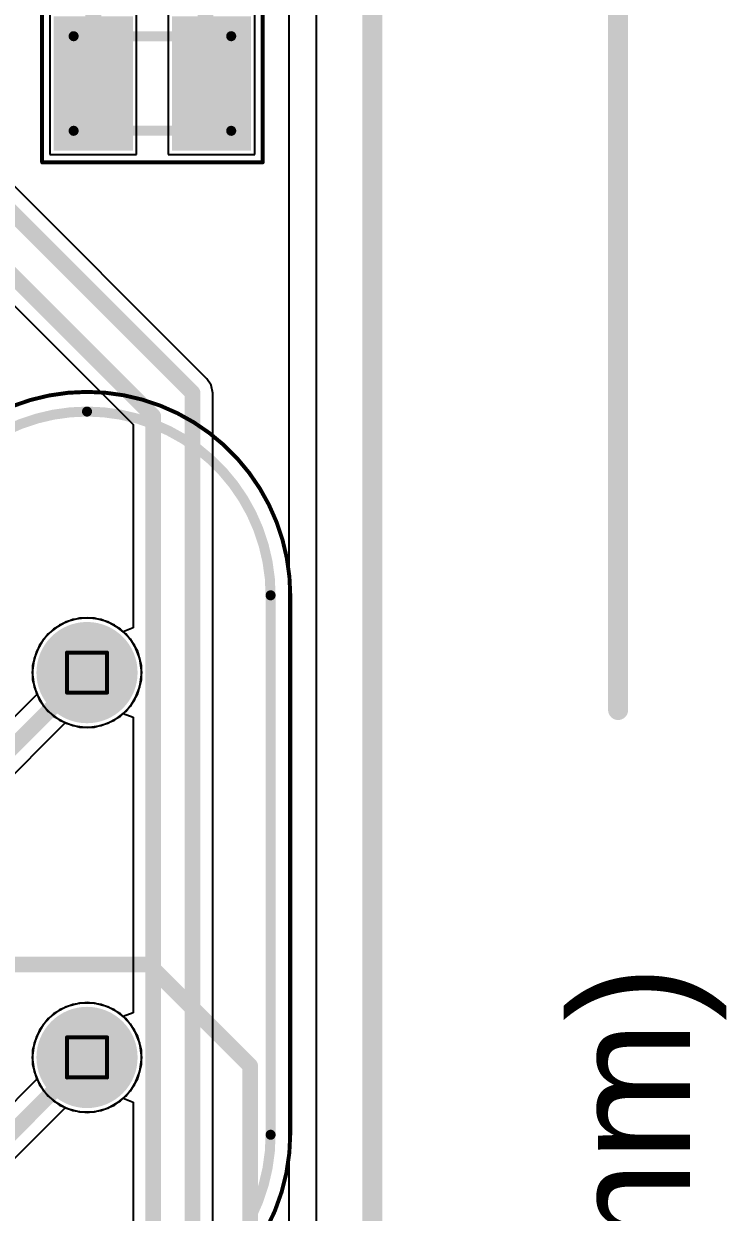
# Model space of a CAD drawing. Header units: inches. Extents: x -3 to 423, y -3 to 110.
# Drawn here: x 59.64 to 68.55, y 40.2 to 55.27 of the extents above; entities that cross this region are included whole.
import ezdxf

# ---------------------------------------------------------------- set-up
doc = ezdxf.new("R2010")
doc.units = ezdxf.units.IN
for name, color, linetype in [('Board Outline', 56, 'Continuous'), ('Bottom Layer', 5, 'Continuous'), ('Bottom Solder', 6, 'Continuous'), ('Drill Drawing', 1, 'Continuous'), ('Mechanical 1', 6, 'Continuous'), ('Mechanical 13', 56, 'Continuous'), ('Mechanical 15', 56, 'Continuous'), ('Mechanical 3', 76, 'Continuous'), ('Mechanical 4', 56, 'Continuous'), ('Mid Layer', 16, 'Continuous'), ('Mid Layer 2', 76, 'Continuous'), ('Multi-Layer', 9, 'Continuous'), ('Pad Holes', 156, 'Continuous'), ('Top Layer', 1, 'Continuous'), ('Top Overlay', 2, 'Continuous'), ('Top Paste', 8, 'Continuous'), ('Top Solder', 216, 'Continuous')]:
    doc.layers.add(name, color=color, linetype=linetype)
doc.styles.add('Arial', font='', dxfattribs={"height": 0.2})
doc.styles.get('Arial').set_extended_font_data('Arial')

# ---------------------------------------------------------------- blocks, each defined once
blk = doc.blocks.new('XTAL_CM8V_T1A_32_768KHZ_9PF_20PPM_TA_QC_60')
at = {"layer": 'Top Layer'}
for points in [[(-1.15, 0.75), (-0.35, 0.75), (-0.35, -0.75), (-1.15, -0.75)], [(0.35, 0.75), (1.15, 0.75), (1.15, -0.75), (0.35, -0.75)]]:
    blk.add_hatch(color=1, dxfattribs=at).paths.add_polyline_path(points)
at = {"layer": 'Top Paste'}
for points in [[(-1.15, 0.75), (-0.35, 0.75), (-0.35, -0.75), (-1.15, -0.75)], [(0.35, 0.75), (1.15, 0.75), (1.15, -0.75), (0.35, -0.75)]]:
    blk.add_hatch(color=8, dxfattribs=at).paths.add_polyline_path(points)
at = {"layer": 'Top Solder'}
for points in [[(-1.252, 0.852), (-0.248, 0.852), (-0.248, -0.852), (-1.252, -0.852)], [(0.248, 0.852), (1.252, 0.852), (1.252, -0.852), (0.248, -0.852)]]:
    blk.add_hatch(color=216, dxfattribs=at).paths.add_polyline_path(points)
at = {"layer": 'Mechanical 13'}
for points in [[(-1, -0.6, 0.127, 0.127, 0), (-1, 0.6, 0.127, 0.127, 0)], [(-1, 0.6, 0.127, 0.127, 0), (1, 0.6, 0.127, 0.127, 0)], [(1, -0.6, 0.127, 0.127, 0), (1, 0.6, 0.127, 0.127, 0)], [(-1, -0.6, 0.127, 0.127, 0), (1, -0.6, 0.127, 0.127, 0)]]:
    blk.add_lwpolyline(points, format="xyseb", dxfattribs=at)
for points in [[(-1.032, 0.6, 0.0635, 0.0635, 1), (-0.968, 0.6, 0.0635, 0.0635, 1)], [(-1.032, 0.6, 0.0635, 0.0635, 1), (-0.968, 0.6, 0.0635, 0.0635, 1)], [(0.968, 0.6, 0.0635, 0.0635, 1), (1.032, 0.6, 0.0635, 0.0635, 1)], [(0.968, 0.6, 0.0635, 0.0635, 1), (1.032, 0.6, 0.0635, 0.0635, 1)], [(-1.032, -0.6, 0.0635, 0.0635, 1), (-0.968, -0.6, 0.0635, 0.0635, 1)], [(-1.032, -0.6, 0.0635, 0.0635, 1), (-0.968, -0.6, 0.0635, 0.0635, 1)], [(0.968, -0.6, 0.0635, 0.0635, 1), (1.032, -0.6, 0.0635, 0.0635, 1)], [(0.968, -0.6, 0.0635, 0.0635, 1), (1.032, -0.6, 0.0635, 0.0635, 1)]]:
    blk.add_lwpolyline(points, format="xyseb", close=True, dxfattribs=at)
at = {"layer": 'Mechanical 15'}
for points in [[(-1.4, -1, 0.05, 0.05, 0), (-1.4, 1, 0.05, 0.05, 0)], [(-1.4, 1, 0.05, 0.05, 0), (1.4, 1, 0.05, 0.05, 0)], [(1.4, -1, 0.05, 0.05, 0), (1.4, 1, 0.05, 0.05, 0)], [(-1.4, -1, 0.05, 0.05, 0), (1.4, -1, 0.05, 0.05, 0)]]:
    blk.add_lwpolyline(points, format="xyseb", dxfattribs=at)
for points in [[(-1.412, 1, 0.025, 0.025, 1), (-1.388, 1, 0.025, 0.025, 1)], [(-1.412, 1, 0.025, 0.025, 1), (-1.388, 1, 0.025, 0.025, 1)], [(1.388, 1, 0.025, 0.025, 1), (1.412, 1, 0.025, 0.025, 1)], [(1.388, 1, 0.025, 0.025, 1), (1.412, 1, 0.025, 0.025, 1)], [(-1.412, -1, 0.025, 0.025, 1), (-1.388, -1, 0.025, 0.025, 1)], [(-1.412, -1, 0.025, 0.025, 1), (-1.388, -1, 0.025, 0.025, 1)], [(1.388, -1, 0.025, 0.025, 1), (1.412, -1, 0.025, 0.025, 1)], [(1.388, -1, 0.025, 0.025, 1), (1.412, -1, 0.025, 0.025, 1)]]:
    blk.add_lwpolyline(points, format="xyseb", close=True, dxfattribs=at)
blk = doc.blocks.new('XTAL_HC49P488W43L1150T466H350_68')
at = {"layer": 'Bottom Layer'}
h = blk.add_hatch(color=5, dxfattribs=at)
edge = h.paths.add_edge_path()
edge.add_arc((-2.44, 0), 0.54, 0, 360)
h = blk.add_hatch(color=5, dxfattribs=at)
edge = h.paths.add_edge_path()
edge.add_arc((2.44, 0), 0.54, 0, 360)
at = {"layer": 'Bottom Solder'}
h = blk.add_hatch(color=6, dxfattribs=at)
edge = h.paths.add_edge_path()
edge.add_arc((-2.44, 0), 0.642, 0, 360)
h = blk.add_hatch(color=6, dxfattribs=at)
edge = h.paths.add_edge_path()
edge.add_arc((2.44, 0), 0.642, 0, 360)
at = {"layer": 'Mid Layer'}
h = blk.add_hatch(color=16, dxfattribs=at)
edge = h.paths.add_edge_path()
edge.add_arc((-2.44, 0), 0.54, 0, 360)
h = blk.add_hatch(color=16, dxfattribs=at)
edge = h.paths.add_edge_path()
edge.add_arc((2.44, 0), 0.54, 0, 360)
at = {"layer": 'Mid Layer 2'}
h = blk.add_hatch(color=76, dxfattribs=at)
edge = h.paths.add_edge_path()
edge.add_arc((-2.44, 0), 0.54, 0, 360)
h = blk.add_hatch(color=76, dxfattribs=at)
edge = h.paths.add_edge_path()
edge.add_arc((2.44, 0), 0.54, 0, 360)
at = {"layer": 'Multi-Layer'}
h = blk.add_hatch(color=9, dxfattribs=at)
edge = h.paths.add_edge_path()
edge.add_arc((-2.44, 0), 0.54, 0, 360)
h = blk.add_hatch(color=9, dxfattribs=at)
edge = h.paths.add_edge_path()
edge.add_arc((2.44, 0), 0.54, 0, 360)
at = {"layer": 'Pad Holes'}
h = blk.add_hatch(color=7, dxfattribs=at)
edge = h.paths.add_edge_path()
edge.add_arc((-2.44, 0), 0.34, 0, 360)
h = blk.add_hatch(color=7, dxfattribs=at)
edge = h.paths.add_edge_path()
edge.add_arc((2.44, 0), 0.34, 0, 360)
at = {"layer": 'Top Layer'}
h = blk.add_hatch(color=1, dxfattribs=at)
edge = h.paths.add_edge_path()
edge.add_arc((-2.44, 0), 0.54, 0, 360)
h = blk.add_hatch(color=1, dxfattribs=at)
edge = h.paths.add_edge_path()
edge.add_arc((2.44, 0), 0.54, 0, 360)
at = {"layer": 'Top Solder'}
h = blk.add_hatch(color=216, dxfattribs=at)
edge = h.paths.add_edge_path()
edge.add_arc((-2.44, 0), 0.642, 0, 360)
h = blk.add_hatch(color=216, dxfattribs=at)
edge = h.paths.add_edge_path()
edge.add_arc((2.44, 0), 0.642, 0, 360)
at = {"layer": 'Mechanical 1'}
for points in [[(-5.75, 0, 0.127, 0.127, -0.414214), (-3.42, 2.33, 0.127, 0.127, 0)], [(3.42, 2.33, 0.127, 0.127, 0), (-3.42, 2.33, 0.127, 0.127, 0)], [(3.42, 2.33, 0.127, 0.127, -0.414214), (5.75, 0, 0.127, 0.127, 0)], [(-3.42, -2.33, 0.127, 0.127, -0.414214), (-5.75, 0, 0.127, 0.127, 0)], [(5.75, 0, 0.127, 0.127, -0.414214), (3.42, -2.33, 0.127, 0.127, 0)], [(3.42, -2.33, 0.127, 0.127, 0), (-3.42, -2.33, 0.127, 0.127, 0)]]:
    blk.add_lwpolyline(points, format="xyseb", dxfattribs=at)
for points in [[(-3.452, 2.33, 0.0635, 0.0635, 1), (-3.388, 2.33, 0.0635, 0.0635, 1)], [(-3.452, 2.33, 0.0635, 0.0635, 1), (-3.388, 2.33, 0.0635, 0.0635, 1)], [(3.388, 2.33, 0.0635, 0.0635, 1), (3.452, 2.33, 0.0635, 0.0635, 1)], [(3.388, 2.33, 0.0635, 0.0635, 1), (3.452, 2.33, 0.0635, 0.0635, 1)], [(-5.782, 0, 0.0635, 0.0635, 1), (-5.718, 0, 0.0635, 0.0635, 1)], [(-5.782, 0, 0.0635, 0.0635, 1), (-5.718, 0, 0.0635, 0.0635, 1)], [(5.718, 0, 0.0635, 0.0635, 1), (5.782, 0, 0.0635, 0.0635, 1)], [(5.718, 0, 0.0635, 0.0635, 1), (5.782, 0, 0.0635, 0.0635, 1)], [(-3.452, -2.33, 0.0635, 0.0635, 1), (-3.388, -2.33, 0.0635, 0.0635, 1)], [(-3.452, -2.33, 0.0635, 0.0635, 1), (-3.388, -2.33, 0.0635, 0.0635, 1)], [(3.388, -2.33, 0.0635, 0.0635, 1), (3.452, -2.33, 0.0635, 0.0635, 1)], [(3.388, -2.33, 0.0635, 0.0635, 1), (3.452, -2.33, 0.0635, 0.0635, 1)]]:
    blk.add_lwpolyline(points, format="xyseb", close=True, dxfattribs=at)
at = {"layer": 'Mechanical 4'}
for points in [[(-6, -0.005, 0.05, 0.05, -0.414214), (-3.415, 2.58, 0.05, 0.05, 0)], [(3.4, 2.58, 0.05, 0.05, 0), (-3.41, 2.58, 0.05, 0.05, 0)], [(3.4, 2.58, 0.05, 0.05, -1), (3.4, -2.58, 0.05, 0.05, 0)], [(-3.322, -2.581, 0.05, 0.05, -0.424475), (-6, 0.005, 0.05, 0.05, 0)], [(3.4, -2.58, 0.05, 0.05, 0), (-3.3, -2.58, 0.05, 0.05, 0)]]:
    blk.add_lwpolyline(points, format="xyseb", dxfattribs=at)
for points in [[(-3.427, 2.58, 0.025, 0.025, 1), (-3.403, 2.58, 0.025, 0.025, 1)], [(-3.423, 2.58, 0.025, 0.025, 1), (-3.398, 2.58, 0.025, 0.025, 1)], [(3.388, 2.58, 0.025, 0.025, 1), (3.413, 2.58, 0.025, 0.025, 1)], [(3.388, 2.58, 0.025, 0.025, 1), (3.413, 2.58, 0.025, 0.025, 1)], [(-6.013, 0.005, 0.025, 0.025, 1), (-5.988, 0.005, 0.025, 0.025, 1)], [(-6.013, -0.005, 0.025, 0.025, 1), (-5.988, -0.005, 0.025, 0.025, 1)], [(-3.335, -2.581, 0.025, 0.025, 1), (-3.31, -2.581, 0.025, 0.025, 1)], [(-3.313, -2.58, 0.025, 0.025, 1), (-3.288, -2.58, 0.025, 0.025, 1)], [(3.388, -2.58, 0.025, 0.025, 1), (3.413, -2.58, 0.025, 0.025, 1)], [(3.388, -2.58, 0.025, 0.025, 1), (3.413, -2.58, 0.025, 0.025, 1)]]:
    blk.add_lwpolyline(points, format="xyseb", close=True, dxfattribs=at)
at = {"layer": 'Top Overlay'}
for points in [[(-5.75, 0, 0.127, 0.127, -0.414214), (-3.42, 2.33, 0.127, 0.127, 0)], [(3.42, 2.33, 0.127, 0.127, 0), (-3.42, 2.33, 0.127, 0.127, 0)], [(3.42, 2.33, 0.127, 0.127, -0.414214), (5.75, 0, 0.127, 0.127, 0)], [(-3.42, -2.33, 0.127, 0.127, -0.414214), (-5.75, 0, 0.127, 0.127, 0)], [(5.75, 0, 0.127, 0.127, -0.414214), (3.42, -2.33, 0.127, 0.127, 0)], [(3.42, -2.33, 0.127, 0.127, 0), (-3.42, -2.33, 0.127, 0.127, 0)]]:
    blk.add_lwpolyline(points, format="xyseb", dxfattribs=at)
for points in [[(-3.452, 2.33, 0.0635, 0.0635, 1), (-3.388, 2.33, 0.0635, 0.0635, 1)], [(-3.452, 2.33, 0.0635, 0.0635, 1), (-3.388, 2.33, 0.0635, 0.0635, 1)], [(3.388, 2.33, 0.0635, 0.0635, 1), (3.452, 2.33, 0.0635, 0.0635, 1)], [(3.388, 2.33, 0.0635, 0.0635, 1), (3.452, 2.33, 0.0635, 0.0635, 1)], [(-5.782, 0, 0.0635, 0.0635, 1), (-5.718, 0, 0.0635, 0.0635, 1)], [(-5.782, 0, 0.0635, 0.0635, 1), (-5.718, 0, 0.0635, 0.0635, 1)], [(5.718, 0, 0.0635, 0.0635, 1), (5.782, 0, 0.0635, 0.0635, 1)], [(5.718, 0, 0.0635, 0.0635, 1), (5.782, 0, 0.0635, 0.0635, 1)], [(-3.452, -2.33, 0.0635, 0.0635, 1), (-3.388, -2.33, 0.0635, 0.0635, 1)], [(-3.452, -2.33, 0.0635, 0.0635, 1), (-3.388, -2.33, 0.0635, 0.0635, 1)], [(3.388, -2.33, 0.0635, 0.0635, 1), (3.452, -2.33, 0.0635, 0.0635, 1)], [(3.388, -2.33, 0.0635, 0.0635, 1), (3.452, -2.33, 0.0635, 0.0635, 1)]]:
    blk.add_lwpolyline(points, format="xyseb", close=True, dxfattribs=at)

msp = doc.modelspace()

# ---------------------------------------------------------------- linework, layer by layer
at = {"layer": 'Board Outline'}
msp.add_lwpolyline([(64.06, 79.42, 0.254, 0.254, 0), (64.06, 0, 0.254, 0.254, 0)], format="xyseb", dxfattribs=at)
at = {"layer": 'Bottom Layer'}
for p, q in [((63, 58.153), (63, 54.23)), ((61.96, 50.765), (57.805, 54.92)), ((63, 54.23), (63, 52.801)), ((57.501, 53.709), (61.025, 50.184)), ((63, 52.801), (63, 52.211)), ((63, 52.211), (63, 51.4)), ((63, 51.4), (63, 50.135)), ((62.015, 50.683), (61.96, 50.765)), ((62.035, 50.585), (62.015, 50.683)), ((62.035, 49.815), (62.035, 50.585)), ((61.025, 50.184), (61.025, 47.606)), ((63, 50.135), (63, 48.476)), ((62.035, 7.36), (62.035, 49.815)), ((63, 48.476), (63, 47.04)), ((60.092, 47.643), (59.948, 47.532)), ((60.26, 47.712), (60.092, 47.643)), ((60.44, 47.736), (60.26, 47.712)), ((60.62, 47.712), (60.44, 47.736)), ((60.788, 47.643), (60.62, 47.712)), ((60.898, 47.558), (60.788, 47.643)), ((59.948, 47.532), (59.837, 47.388)), ((61.025, 47.606), (60.898, 47.558)), ((59.837, 47.388), (59.768, 47.22)), ((59.768, 47.22), (59.744, 47.04)), ((59.744, 47.04), (59.768, 46.86)), ((63, 47.04), (63, 45.61)), ((59.768, 46.86), (59.837, 46.692)), ((59.837, 46.692), (59.948, 46.548)), ((59.948, 46.548), (60.092, 46.437)), ((60.092, 46.437), (60.26, 46.368)), ((60.62, 46.368), (60.788, 46.437)), ((60.788, 46.437), (60.898, 46.522)), ((60.898, 46.522), (61.025, 46.474)), ((61.025, 46.474), (61.025, 42.726)), ((60.26, 46.368), (60.44, 46.344)), ((60.44, 46.344), (60.62, 46.368)), ((63, 45.61), (63, 45.035)), ((63, 45.035), (63, 44.11)), ((63, 44.11), (63, 42.763)), ((60.26, 42.832), (60.092, 42.763)), ((60.44, 42.856), (60.26, 42.832)), ((60.62, 42.832), (60.44, 42.856)), ((60.788, 42.763), (60.62, 42.832)), ((59.948, 42.652), (59.837, 42.508)), ((60.092, 42.763), (59.948, 42.652)), ((60.898, 42.678), (60.788, 42.763)), ((61.025, 42.726), (60.898, 42.678)), ((63, 42.763), (63, 41.25)), ((59.837, 42.508), (59.768, 42.34)), ((59.768, 42.34), (59.744, 42.16)), ((59.744, 42.16), (59.768, 41.98)), ((59.768, 41.98), (59.837, 41.812)), ((59.837, 41.812), (59.948, 41.668)), ((59.948, 41.668), (60.092, 41.557)), ((60.788, 41.557), (60.898, 41.642)), ((60.898, 41.642), (61.025, 41.594)), ((61.025, 41.594), (61.025, 8.049)), ((60.092, 41.557), (60.26, 41.488)), ((60.26, 41.488), (60.44, 41.464)), ((60.44, 41.464), (60.62, 41.488)), ((60.62, 41.488), (60.788, 41.557)), ((63, 41.25), (63, 40.249)), ((63, 40.249), (63, 38.867))]:
    msp.add_line(p, q, dxfattribs=at)
for points in [[(57.625, 54.74, 0.2, 0.2, 0), (61.78, 50.585, 0.2, 0.2, 0)], [(57.606, 53.964, 0.2, 0.2, 0), (61.28, 50.29, 0.2, 0.2, 0)], [(61.78, 50.585, 0.2, 0.2, 0), (61.78, 49.815, 0.2, 0.2, 0)], [(61.28, 50.29, 0.2, 0.2, 0), (61.28, 7.943, 0.2, 0.2, 0)], [(61.78, 49.815, 0.2, 0.2, 0), (61.78, 7.173, 0.2, 0.2, 0)]]:
    msp.add_lwpolyline(points, format="xyseb", dxfattribs=at)
for points in [[(61.73, 50.585, 0.1, 0.1, 1), (61.83, 50.585, 0.1, 0.1, 1)], [(61.73, 50.585, 0.1, 0.1, 1), (61.83, 50.585, 0.1, 0.1, 1)], [(61.23, 50.29, 0.1, 0.1, 1), (61.33, 50.29, 0.1, 0.1, 1)], [(61.23, 50.29, 0.1, 0.1, 1), (61.33, 50.29, 0.1, 0.1, 1)], [(61.73, 49.815, 0.1, 0.1, 1), (61.83, 49.815, 0.1, 0.1, 1)], [(61.73, 49.815, 0.1, 0.1, 1), (61.83, 49.815, 0.1, 0.1, 1)]]:
    msp.add_lwpolyline(points, format="xyseb", close=True, dxfattribs=at)
at = {"layer": 'Drill Drawing'}
for points in [[(60.186, 47.294, 0.0508, 0.0508, 0), (60.694, 47.294, 0.0508, 0.0508, 0)], [(60.186, 46.786, 0.0508, 0.0508, 0), (60.186, 47.294, 0.0508, 0.0508, 0)], [(60.694, 46.786, 0.0508, 0.0508, 0), (60.694, 47.294, 0.0508, 0.0508, 0)], [(60.186, 46.786, 0.0508, 0.0508, 0), (60.694, 46.786, 0.0508, 0.0508, 0)], [(60.186, 42.414, 0.0508, 0.0508, 0), (60.694, 42.414, 0.0508, 0.0508, 0)], [(60.186, 41.906, 0.0508, 0.0508, 0), (60.186, 42.414, 0.0508, 0.0508, 0)], [(60.694, 41.906, 0.0508, 0.0508, 0), (60.694, 42.414, 0.0508, 0.0508, 0)], [(60.186, 41.906, 0.0508, 0.0508, 0), (60.694, 41.906, 0.0508, 0.0508, 0)]]:
    msp.add_lwpolyline(points, format="xyseb", dxfattribs=at)
for points in [[(60.173, 47.294, 0.0254, 0.0254, 1), (60.199, 47.294, 0.0254, 0.0254, 1)], [(60.173, 47.294, 0.0254, 0.0254, 1), (60.199, 47.294, 0.0254, 0.0254, 1)], [(60.681, 47.294, 0.0254, 0.0254, 1), (60.707, 47.294, 0.0254, 0.0254, 1)], [(60.681, 47.294, 0.0254, 0.0254, 1), (60.707, 47.294, 0.0254, 0.0254, 1)], [(60.173, 46.786, 0.0254, 0.0254, 1), (60.199, 46.786, 0.0254, 0.0254, 1)], [(60.173, 46.786, 0.0254, 0.0254, 1), (60.199, 46.786, 0.0254, 0.0254, 1)], [(60.681, 46.786, 0.0254, 0.0254, 1), (60.707, 46.786, 0.0254, 0.0254, 1)], [(60.681, 46.786, 0.0254, 0.0254, 1), (60.707, 46.786, 0.0254, 0.0254, 1)], [(60.173, 42.414, 0.0254, 0.0254, 1), (60.199, 42.414, 0.0254, 0.0254, 1)], [(60.173, 42.414, 0.0254, 0.0254, 1), (60.199, 42.414, 0.0254, 0.0254, 1)], [(60.681, 42.414, 0.0254, 0.0254, 1), (60.707, 42.414, 0.0254, 0.0254, 1)], [(60.681, 42.414, 0.0254, 0.0254, 1), (60.707, 42.414, 0.0254, 0.0254, 1)], [(60.173, 41.906, 0.0254, 0.0254, 1), (60.199, 41.906, 0.0254, 0.0254, 1)], [(60.173, 41.906, 0.0254, 0.0254, 1), (60.199, 41.906, 0.0254, 0.0254, 1)], [(60.681, 41.906, 0.0254, 0.0254, 1), (60.707, 41.906, 0.0254, 0.0254, 1)], [(60.681, 41.906, 0.0254, 0.0254, 1), (60.707, 41.906, 0.0254, 0.0254, 1)]]:
    msp.add_lwpolyline(points, format="xyseb", close=True, dxfattribs=at)
at = {"layer": 'Mechanical 1'}
msp.add_lwpolyline([(64.06, 79.42, 0.254, 0.254, 0), (64.06, 0, 0.254, 0.254, 0)], format="xyseb", dxfattribs=at)
at = {"layer": 'Mechanical 3'}
msp.add_lwpolyline([(67.18, 46.566, 0.254, 0.254, 0), (67.18, 79.42, 0.254, 0.254, 0)], format="xyseb", dxfattribs=at)
msp.add_lwpolyline([(67.117, 46.566, 0.127, 0.127, 1), (67.244, 46.566, 0.127, 0.127, 1)], format="xyseb", close=True, dxfattribs=at)
at = {"layer": 'Mid Layer'}
for p, q in [((63, 58.153), (63, 51.97)), ((63, 51.97), (63, 50.801)), ((63, 50.801), (63, 49.969)), ((63, 49.969), (63, 48.47)), ((63, 48.47), (63, 46.815)), ((60.092, 47.643), (59.948, 47.532)), ((60.26, 47.712), (60.092, 47.643)), ((60.44, 47.736), (60.26, 47.712)), ((60.62, 47.712), (60.44, 47.736)), ((60.788, 47.643), (60.62, 47.712)), ((60.932, 47.532), (60.788, 47.643)), ((59.948, 47.532), (59.837, 47.388)), ((61.043, 47.388), (60.932, 47.532)), ((59.837, 47.388), (59.768, 47.22)), ((61.112, 47.22), (61.043, 47.388)), ((59.768, 47.22), (59.744, 47.04)), ((61.136, 47.04), (61.112, 47.22)), ((59.744, 47.04), (59.768, 46.86)), ((61.112, 46.86), (61.136, 47.04)), ((59.768, 46.86), (59.837, 46.692)), ((61.043, 46.692), (61.112, 46.86)), ((63, 46.815), (63, 45.361)), ((59.837, 46.692), (59.948, 46.548)), ((60.932, 46.548), (61.043, 46.692)), ((59.948, 46.548), (60.092, 46.437)), ((60.092, 46.437), (60.26, 46.368)), ((60.62, 46.368), (60.788, 46.437)), ((60.788, 46.437), (60.932, 46.548)), ((60.26, 46.368), (60.44, 46.344)), ((60.44, 46.344), (60.62, 46.368)), ((63, 45.361), (63, 44.11)), ((63, 44.11), (63, 42.763)), ((60.26, 42.832), (60.092, 42.763)), ((60.44, 42.856), (60.26, 42.832)), ((60.62, 42.832), (60.44, 42.856)), ((60.788, 42.763), (60.62, 42.832)), ((59.948, 42.652), (59.837, 42.508)), ((60.092, 42.763), (59.948, 42.652)), ((60.932, 42.652), (60.788, 42.763)), ((61.043, 42.508), (60.932, 42.652)), ((63, 42.763), (63, 41.355)), ((59.837, 42.508), (59.768, 42.34)), ((61.112, 42.34), (61.043, 42.508)), ((59.768, 42.34), (59.744, 42.16)), ((61.136, 42.16), (61.112, 42.34)), ((59.744, 42.16), (59.768, 41.98)), ((61.112, 41.98), (61.136, 42.16)), ((59.768, 41.98), (59.837, 41.812)), ((61.043, 41.812), (61.112, 41.98)), ((59.837, 41.812), (59.948, 41.668)), ((60.932, 41.668), (61.043, 41.812)), ((59.948, 41.668), (60.092, 41.557)), ((60.788, 41.557), (60.932, 41.668)), ((60.092, 41.557), (60.26, 41.488)), ((60.26, 41.488), (60.44, 41.464)), ((60.44, 41.464), (60.62, 41.488)), ((60.62, 41.488), (60.788, 41.557)), ((63, 41.355), (63, 40.36)), ((63, 40.36), (63, 38.867))]:
    msp.add_line(p, q, dxfattribs=at)
at = {"layer": 'Mid Layer 2'}
for p, q in [((63.348, 79.045), (63.348, 26.797)), ((60.174, 47.683), (60.016, 47.592)), ((60.349, 47.73), (60.174, 47.683)), ((60.531, 47.73), (60.349, 47.73)), ((60.706, 47.683), (60.531, 47.73)), ((60.864, 47.592), (60.706, 47.683)), ((60.016, 47.592), (59.888, 47.464)), ((60.992, 47.464), (60.864, 47.592)), ((59.888, 47.464), (59.797, 47.306)), ((61.083, 47.306), (60.992, 47.464)), ((59.797, 47.306), (59.75, 47.131)), ((61.13, 47.131), (61.083, 47.306)), ((59.75, 47.131), (59.75, 46.949)), ((61.13, 46.949), (61.13, 47.131)), ((59.75, 46.949), (59.797, 46.774)), ((61.083, 46.774), (61.13, 46.949)), ((59.797, 46.774), (59.888, 46.616)), ((60.992, 46.616), (61.083, 46.774)), ((59.888, 46.616), (60.016, 46.488)), ((60.864, 46.488), (60.992, 46.616)), ((60.016, 46.488), (60.174, 46.397)), ((60.706, 46.397), (60.864, 46.488)), ((60.174, 46.397), (60.349, 46.35)), ((60.349, 46.35), (60.531, 46.35)), ((60.531, 46.35), (60.706, 46.397)), ((60.174, 42.803), (60.016, 42.712)), ((60.349, 42.85), (60.174, 42.803)), ((60.531, 42.85), (60.349, 42.85)), ((60.706, 42.803), (60.531, 42.85)), ((60.864, 42.712), (60.706, 42.803)), ((60.016, 42.712), (59.888, 42.584)), ((60.992, 42.584), (60.864, 42.712)), ((59.888, 42.584), (59.797, 42.426)), ((61.083, 42.426), (60.992, 42.584)), ((59.797, 42.426), (59.75, 42.251)), ((61.13, 42.251), (61.083, 42.426)), ((59.75, 42.251), (59.75, 42.069)), ((61.13, 42.069), (61.13, 42.251)), ((59.75, 42.069), (59.797, 41.894)), ((61.083, 41.894), (61.13, 42.069)), ((59.797, 41.894), (59.888, 41.736)), ((60.992, 41.736), (61.083, 41.894)), ((59.888, 41.736), (60.016, 41.608)), ((60.016, 41.608), (60.174, 41.517)), ((60.706, 41.517), (60.864, 41.608)), ((60.864, 41.608), (60.992, 41.736)), ((60.174, 41.517), (60.349, 41.47)), ((60.349, 41.47), (60.531, 41.47)), ((60.531, 41.47), (60.706, 41.517))]:
    msp.add_line(p, q, dxfattribs=at)
at = {"layer": 'Top Layer'}
for p, q in [((63, 56.109), (63, 54.832)), ((59.97, 55.41), (59.97, 53.61)), ((61.07, 53.61), (61.07, 55.41)), ((61.47, 55.41), (61.47, 53.61)), ((62.57, 53.61), (62.57, 55.41)), ((63, 54.832), (63, 53.579)), ((59.97, 53.61), (61.07, 53.61)), ((61.47, 53.61), (62.57, 53.61)), ((63, 53.579), (63, 52.275)), ((63, 52.275), (63, 50.985)), ((63, 50.985), (63, 49.725)), ((63, 49.725), (63, 48.569)), ((63, 48.569), (63, 47.721)), ((60.092, 47.643), (59.948, 47.532)), ((60.26, 47.712), (60.092, 47.643)), ((60.44, 47.736), (60.26, 47.712)), ((60.62, 47.712), (60.44, 47.736)), ((60.788, 47.643), (60.62, 47.712)), ((60.932, 47.532), (60.788, 47.643)), ((63, 47.721), (63, 46.964)), ((59.948, 47.532), (59.837, 47.388)), ((61.043, 47.388), (60.932, 47.532)), ((59.837, 47.388), (59.768, 47.22)), ((61.112, 47.22), (61.043, 47.388)), ((59.768, 47.22), (59.744, 47.04)), ((61.136, 47.04), (61.112, 47.22)), ((59.744, 47.04), (59.768, 46.86)), ((61.112, 46.86), (61.136, 47.04)), ((63, 46.964), (63, 46.11)), ((59.806, 46.767), (58.258, 45.218)), ((59.768, 46.86), (59.806, 46.767)), ((61.043, 46.692), (61.112, 46.86)), ((60.932, 46.548), (61.043, 46.692)), ((60.62, 46.368), (60.788, 46.437)), ((60.788, 46.437), (60.932, 46.548)), ((58.544, 44.783), (60.167, 46.406)), ((60.167, 46.406), (60.26, 46.368)), ((60.26, 46.368), (60.44, 46.344)), ((60.44, 46.344), (60.62, 46.368)), ((63, 46.11), (63, 44.78)), ((63, 44.78), (63, 43.499)), ((63, 43.499), (63, 42.518)), ((60.26, 42.832), (60.092, 42.763)), ((60.44, 42.856), (60.26, 42.832)), ((60.62, 42.832), (60.44, 42.856)), ((60.788, 42.763), (60.62, 42.832)), ((59.948, 42.652), (59.837, 42.508)), ((60.092, 42.763), (59.948, 42.652)), ((60.932, 42.652), (60.788, 42.763)), ((61.043, 42.508), (60.932, 42.652)), ((59.837, 42.508), (59.768, 42.34)), ((61.112, 42.34), (61.043, 42.508)), ((63, 42.518), (63, 41.26)), ((59.768, 42.34), (59.744, 42.16)), ((61.136, 42.16), (61.112, 42.34)), ((59.744, 42.16), (59.768, 41.98)), ((61.112, 41.98), (61.136, 42.16)), ((59.768, 41.98), (59.806, 41.887)), ((61.043, 41.812), (61.112, 41.98)), ((59.806, 41.887), (56.628, 38.709)), ((60.932, 41.668), (61.043, 41.812)), ((60.788, 41.557), (60.932, 41.668)), ((56.914, 38.274), (60.167, 41.526)), ((60.167, 41.526), (60.26, 41.488)), ((60.26, 41.488), (60.44, 41.464)), ((60.44, 41.464), (60.62, 41.488)), ((60.62, 41.488), (60.788, 41.557)), ((63, 41.26), (63, 40.463)), ((63, 40.463), (63, 39.005))]:
    msp.add_line(p, q, dxfattribs=at)
for points in [[(61.945, 54.585, 0.2, 0.2, 0), (61.945, 58.33, 0.2, 0.2, 0)], [(60.52, 54.51, 0.2, 0.2, 0), (60.52, 55.707, 0.2, 0.2, 0)], [(61.945, 54.585, 0.2, 0.2, 0), (62.02, 54.51, 0.2, 0.2, 0)], [(58.364, 44.963, 0.2, 0.2, 0), (60.44, 47.04, 0.2, 0.2, 0)], [(56.957, 43.34, 0.2, 0.2, 0), (61.224, 43.34, 0.2, 0.2, 0)], [(61.224, 43.34, 0.2, 0.2, 0), (62.51, 42.054, 0.2, 0.2, 0)], [(56.734, 38.454, 0.2, 0.2, 0), (60.44, 42.16, 0.2, 0.2, 0)], [(62.51, 38.34, 0.2, 0.2, 0), (62.51, 42.054, 0.2, 0.2, 0)]]:
    msp.add_lwpolyline(points, format="xyseb", dxfattribs=at)
for points in [[(60.47, 54.51, 0.1, 0.1, 1), (60.57, 54.51, 0.1, 0.1, 1)], [(61.895, 54.585, 0.1, 0.1, 1), (61.995, 54.585, 0.1, 0.1, 1)], [(61.895, 54.585, 0.1, 0.1, 1), (61.995, 54.585, 0.1, 0.1, 1)], [(61.97, 54.51, 0.1, 0.1, 1), (62.07, 54.51, 0.1, 0.1, 1)], [(60.39, 47.04, 0.1, 0.1, 1), (60.49, 47.04, 0.1, 0.1, 1)], [(61.174, 43.34, 0.1, 0.1, 1), (61.274, 43.34, 0.1, 0.1, 1)], [(61.174, 43.34, 0.1, 0.1, 1), (61.274, 43.34, 0.1, 0.1, 1)], [(60.39, 42.16, 0.1, 0.1, 1), (60.49, 42.16, 0.1, 0.1, 1)], [(62.46, 42.054, 0.1, 0.1, 1), (62.56, 42.054, 0.1, 0.1, 1)], [(62.46, 42.054, 0.1, 0.1, 1), (62.56, 42.054, 0.1, 0.1, 1)]]:
    msp.add_lwpolyline(points, format="xyseb", close=True, dxfattribs=at)

# ---------------------------------------------------------------- block references
msp.add_blockref('XTAL_CM8V_T1A_32_768KHZ_9PF_20PPM_TA_QC_60', (61.27, 54.51))
at = {"rotation": 270}
msp.add_blockref('XTAL_HC49P488W43L1150T466H350_68', (60.44, 44.6), dxfattribs=at)

# ---------------------------------------------------------------- texts
at = {"layer": 'Mechanical 3', "style": 'Arial'}
msp.add_text('79.42 (mm)', height=1.524, rotation=90, dxfattribs=at).set_placement((68.094, 32.448))

doc.saveas('drawing.dxf')
